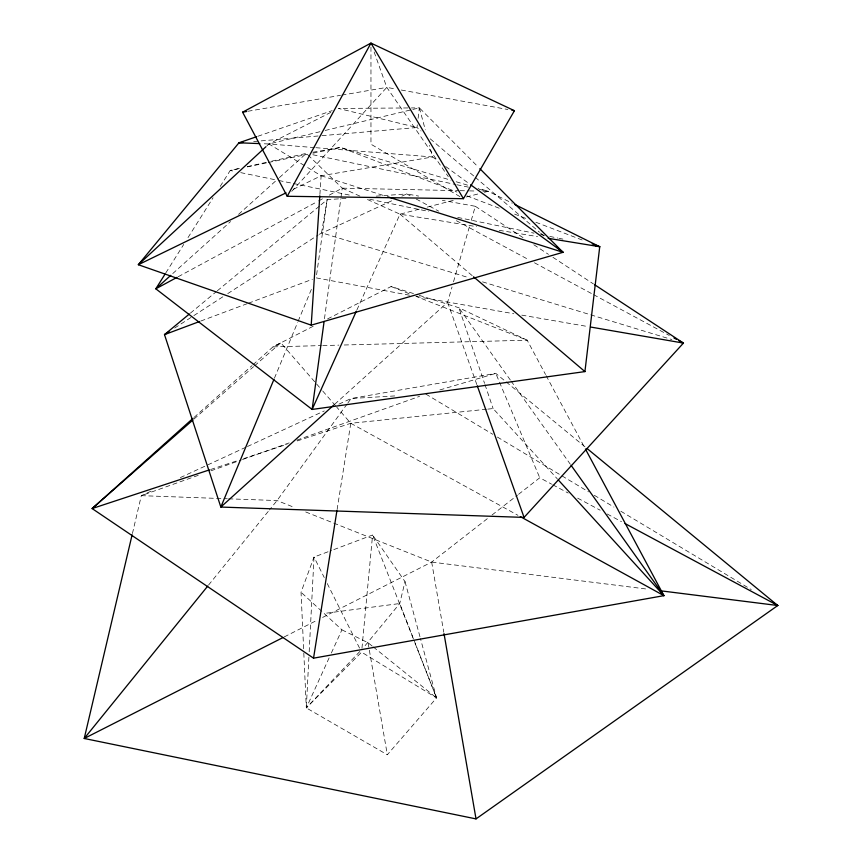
<?xml version="1.0" encoding="UTF-8"?>
<svg xmlns="http://www.w3.org/2000/svg" width="862" height="862" viewBox="0 0 862 862"><rect width="100%" height="100%" fill="white"/><g stroke="black" fill="none" stroke-linecap="round" stroke-linejoin="round"><path stroke-width="0.65" stroke-dasharray="4.31 3.23" d="M308.898 657.178L306.312 707.907L387.318 754.767L436.538 697.929L420.43 638.483M309.178 651.834L314.016 557.057L331.461 550.484M319.899 194.435L321.138 175.762L306.387 166.775M361.965 648.181L372.589 535L332.71 550.021M417.305 124.893L416.992 127.511L421.076 131.002M418.102 118.342L419.363 107.869L411.411 107.933M324.457 318.789L340.792 198.82M340.964 197.484L342.236 188.153L306.333 153.382L268.276 161.927M337.107 509.55L350.78 423.296L336.783 407.198M132.425 533.524L141.325 495.661L153.522 490.015M413.426 639.022L372.589 535L405.021 581.624L399.731 603.54L363.473 647.631M334.715 404.235L447.593 302.303L452.033 286.938M453.509 281.82L469.768 225.488M471.255 220.37L475.318 206.287L442.346 200.35M303.618 648.73L301.043 592.248L314.016 557.057L324.252 577.529M274.418 378.224L297.616 322.474M298.123 321.235L312.55 286.54M356.89 309.954L400 214.164L419.482 209.121M329.122 657.889L306.312 707.907L303.672 650.077M331.353 653.008L341.923 629.831L301.043 592.248M165.827 272.877L183.725 244.431M188.013 237.6L213.054 197.775M220.209 186.397L230.229 170.471L239.41 168.402M347.17 403.922L277.047 500.553L269.44 509.948M347.957 402.845L351.114 398.503L495.79 373.397L505.121 381.079M208.55 585.082L268.588 510.994M291.744 191.332L386.801 87.385L396.003 89.066M359.788 651.521L306.312 707.907L361.587 652.168L436.538 697.929L399.731 603.54L324.112 613.453M266.961 145.786L268.933 143.976L331.277 112.125M172.756 273.566L230.574 221.545M238.548 214.369L278.415 178.499M279.417 177.604L306.333 153.382M194.047 417.434L251.995 365.628M252.997 364.734L272.985 346.869L280.786 342.785L315.783 383.04M194.025 419.018L253.547 366.716M254.559 365.833L280.786 342.785M190.405 313.132L216.308 291.647M217.343 290.785L319.921 205.706M320.955 204.844L327.172 199.682L347.063 198.249M322.636 617.429L431.668 562.078L487.827 518.277M492.062 514.98L517.502 495.144M518.558 494.314L539.752 477.785L551.594 484.142M174.674 328.034L192.754 316.311M193.875 315.578L223.258 296.528M227.773 293.597L318.164 235.003M319.296 234.27L392.145 200.598M178.229 276.702L317.464 201.536M318.638 200.9L323.358 198.346M329.262 195.157L342.236 188.153L458.821 190.664M313.154 326.278L272.985 346.869L321.397 345.597M327.549 318.94L391.089 286.529L414.116 293.737M284.298 636.889L317.852 619.864M293.295 189.317L321.138 175.762L432.605 156.97L438.036 160.946M180.352 477.591L246.22 447.076M247.437 446.516L324.274 410.926M338.917 404.149L351.114 398.503L396.498 395.83M401.875 196.159L406.745 193.939L418.62 196.073M200.846 321.02L247.222 303.672M248.482 303.198L312.4 279.277M198.228 475.35L141.325 495.661L227.331 498.764M210.878 470.835L241.231 460.006M242.491 459.554L289.287 442.852M296.873 440.137L419.546 396.358M257.857 136.271L332.172 110.627M210.63 469.499L238.655 460.254M243.752 458.573L287.078 444.296M297.261 440.935L350.78 423.296L486.47 409.245M439.857 389.958L495.79 373.397L539.752 477.785M427.272 207.106L453.24 200.372M466.223 197.01L479.207 193.648M484.401 192.301L488.301 191.299L512.265 203.216M319.942 131.724L268.933 143.976L262.414 143.717M325.179 130.474L411.508 109.754M412.823 109.442L419.363 107.869L477.968 166.786M247.286 166.635L266.972 162.218M239.42 168.553L230.229 170.471L235.488 171.549M247.297 166.905L266.983 162.789M268.297 162.519L307.68 154.287M312.928 153.199L340.501 147.434L451.031 180.233M312.906 152.24L340.501 147.434L456.968 192.043M247.911 111.273L340.501 95.348M341.826 95.122L386.801 87.385L448.262 176.645M487.795 409.116L493.118 408.566L557.283 478.841M253.687 141.519L320.61 135.776M321.957 135.668L416.992 127.511L338.475 108.45L410.075 107.933M376.241 196.137L406.745 193.939L410.29 195.857M322.744 345.565L338.885 345.134M344.261 344.994L527.178 340.199L545.538 374.496M460.157 190.685L468.195 190.858M469.542 190.89L476.233 191.03M482.935 191.181L488.301 191.299L478.011 188.239M228.667 498.818L277.047 500.553L294.502 507.502M314.544 147.596L268.933 143.976L305.245 166.086M315.891 147.704L432.605 156.97L429.47 145.344M305.73 511.963L431.668 562.078L648.149 589.242M367.514 199.531L400 214.164L476.718 226.674M499.206 230.337L537.565 236.587M416.044 296.442L513.838 313.757M521.79 315.136L588.046 326.59M401.272 90.025L507.858 109.496M409.472 295.213L316.16 277.866L327.172 199.682L321.558 232.805L468.368 277.542M240.746 172.637L277.564 180.233M278.879 180.514L292.035 183.218M293.349 183.498L349.897 195.168M369.615 199.23L428.791 211.449M457.722 217.418L533.987 233.149M540.56 234.507L544.504 235.326M549.773 236.414L557.66 238.041M558.975 238.311L562.918 239.119M312.874 154.751L455.567 184.479M456.882 184.748L468.659 187.205M479.132 189.381L488.301 191.299M456.17 181.763L469.014 185.578M482.537 281.863L589.425 314.436M590.718 314.835L671.854 339.553M419.223 295.343L458.875 307.745L527.178 340.199L416.066 296.377M321.138 175.762L385.131 196.008M466.988 195.879L499.551 208.345M514.582 214.11L528.352 219.379M535.873 222.256L582.206 240.002M391.089 286.529L409.816 293.92M342.236 188.153L360.294 196.288M341.923 629.831L368.085 642.772L372.233 646.112M552.779 484.778L568.177 493.042M577.648 498.128L600.146 510.196M607.247 514.011L621.459 521.639M416.206 199.036L438.672 211.147M456.407 220.715L528.535 259.591M534.451 262.781L592.388 294.007M593.573 294.653L669.257 335.437M350.78 423.296L517.943 515.304M459.963 196.644L370.962 144.202L370.962 44.425M425.871 394.096L492.795 434.297M497.406 437.077L560.86 475.199M562.013 475.889L588.552 491.836M594.327 495.294L613.938 507.082M620.856 511.241L751.233 589.565M475.318 206.287L523.697 238.084M533.815 244.743L548.447 254.355M552.941 257.318L593.444 283.932M445.654 166.506L469.564 183.983M373.268 646.953L436.538 697.929L413.911 640.272M506.156 381.931L584.942 446.785M400 214.164L472.538 275.926M430.267 138.857L474.186 176.376M475.21 177.249L539.547 232.234M540.571 233.106L545.678 237.47M316.656 384.043L321.903 390.087M322.787 391.089L335.911 406.185M510.326 380.002L458.875 307.745L484.563 383.353M511.101 381.09L570.353 464.295M546.174 375.681L584.781 447.82M327.258 583.542L359.777 648.558M374.13 51.957L386.801 87.385M447.593 302.303L476.826 384.549M484.983 384.614L493.118 408.566M405.021 581.624L420.085 637.19M419.363 107.869L425.289 129.839M431.668 562.078L443.779 632.245M368.085 642.772L387.318 754.767"/><path stroke-width="1.29" d="M256.596 136.702L238.968 142.79L138.329 264.72L311.204 325.157L319.802 195.771M165.116 274.019L155.817 288.813L312.13 409.439L584.921 371.597L599.736 246.726L514.657 204.402M324.101 321.451L312.13 409.439L356.34 311.182M585.417 449.005L663.912 595.653L313.542 658.169L336.891 510.875M132.112 534.828L84.228 738.475L476.018 818.9L777.772 605.512L587.022 448.488M273.911 379.463L220.834 507.061L524.064 517.405L683.437 343.087L594.564 284.675M287.218 196.288L370.962 43.1L514.431 110.702L463.433 198.691L287.218 196.288L242.61 112.189L370.962 43.1L463.433 198.691M207.699 586.128L84.228 738.475L283.102 637.503M265.981 146.691L138.329 264.72L286.033 192.851M333.713 405.129L220.834 507.061L164.502 334.628L189.371 313.994M170.762 275.355L155.817 288.813L177.055 277.338M193.045 418.329L92.126 508.558L313.542 658.169M193.013 419.913L92.126 508.558L209.347 469.919M169.017 331.698L164.502 334.628L199.596 321.494M311.204 325.157L563.037 252.307L479.854 168.683M242.61 112.189L246.586 111.5M242.976 142.445L238.968 142.79L259.807 143.609M660.173 590.75L777.772 605.512L774.313 603.432M548.146 238.311L599.736 246.726L592.226 243.838M590.696 327.054L683.437 343.087L678.706 340.544M511.802 110.217L514.431 110.702M595.793 245.907L599.736 246.726M680.861 342.3L683.437 343.087M387.695 196.816L563.037 252.307L556.917 247.071M625.015 523.546L777.772 605.512M673.976 337.99L676.347 339.262M520.292 516.607L663.912 595.653L571.14 465.383M470.652 184.78L563.037 252.307M473.561 276.788L584.921 371.597M558.188 479.832L663.912 595.653M477.279 385.81L524.064 517.405M444.005 633.559L476.018 818.9"/></g></svg>
